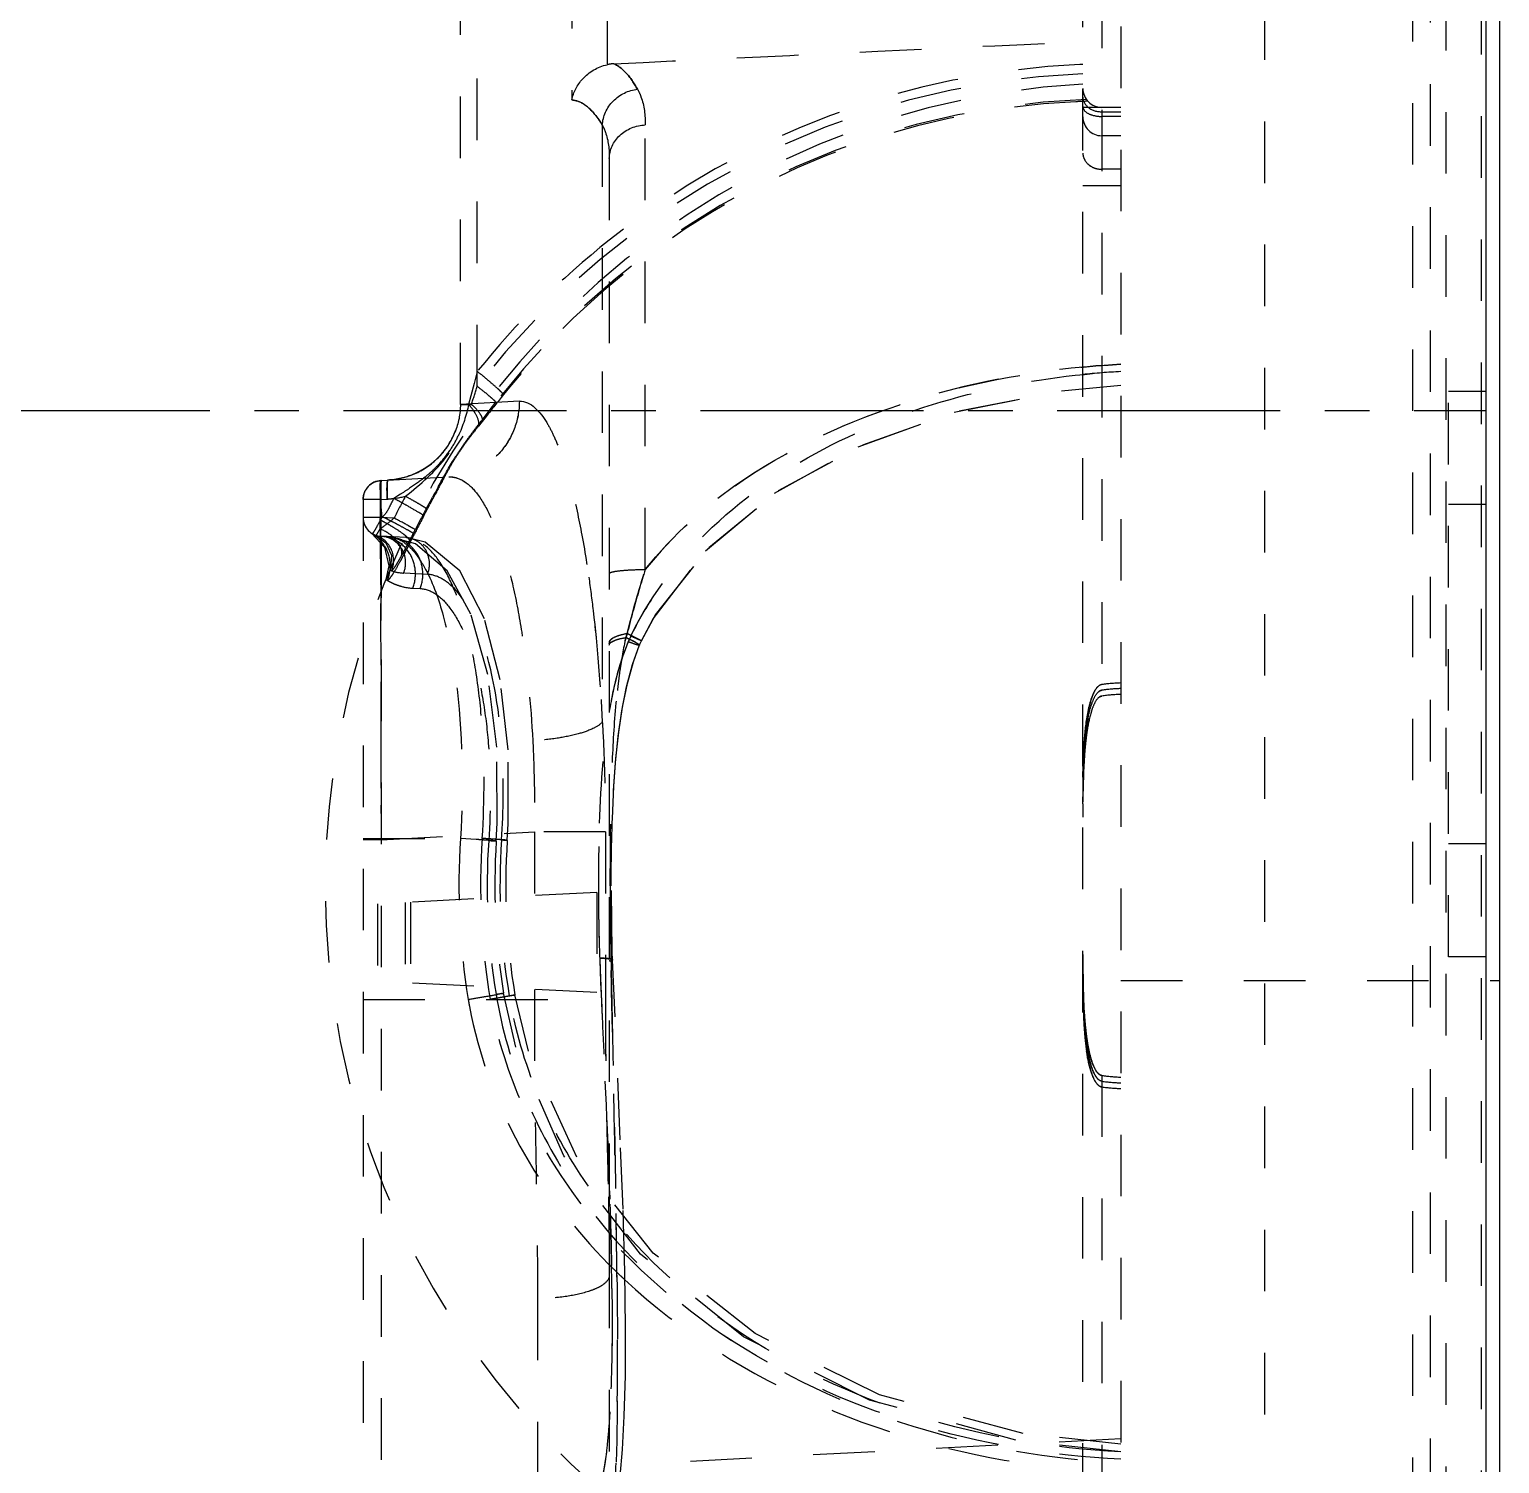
# Model space of a CAD drawing. Header units: millimetres. Extents: x -840 to 1682, y -9216 to -2117.
# Drawn here: x 204.7 to 243.7, y -6646.3 to -6608.25 of the extents above; entities that cross this region are included whole.
import ezdxf

# ---------------------------------------------------------------- set-up
doc = ezdxf.new("R2010")
doc.units = ezdxf.units.MM
doc.header["$LTSCALE"] = 16.335
doc.linetypes.add('CENTER', pattern=[0.6, 0.375, -0.075, 0.075, -0.075])
doc.linetypes.add('HIDDEN', pattern=[0.2, 0.1, -0.1])
doc.layers.get('0').update_dxf_attribs({"linetype": 'CONTINUOUS'})
doc.layers.add('DEFAULT_2', color=8, linetype='HIDDEN')

msp = doc.modelspace()

# ---------------------------------------------------------------- linework, layer by layer
at = {"color": 7, "linetype": 'Continuous'}
for p, q in [((243.348, -6788.357), (243.348, -6448.357)), ((243.702, -6503.749), (243.702, -6712.961)), ((243.466, -6633.482), (243.702, -6633.482))]:
    msp.add_line(p, q, dxfattribs=at)
at = {"color": 1, "linetype": 'CENTER', "ltscale": 0.965931}
msp.add_line((165.698, -6618.357), (243.348, -6618.357), dxfattribs=at)
at = {"layer": 'DEFAULT_2', "color": 8, "linetype": 'HIDDEN'}
for p, q in [((241.875, -6501.891), (241.848, -6721.344)), ((241.39, -6502.393), (241.39, -6714.321)), ((243.225, -6713.463), (243.225, -6503.247)), ((242.273, -6512.431), (242.273, -6704.283)), ((237.461, -6512.683), (237.461, -6704.031)), ((233.652, -6516.697), (233.652, -6700.751)), ((232.647, -6647.397), (232.647, -6569.318)), ((233.149, -6590.778), (233.149, -6625.937)), ((216.133, -6618.197), (216.133, -6598.518)), ((216.582, -6617.719), (216.582, -6598.996)), ((219.09, -6606.594), (219.09, -6610.121)), ((220.024, -6607.529), (220.024, -6609.186)), ((233.652, -6610.317), (232.647, -6610.317)), ((233.149, -6610.435), (233.652, -6610.435)), ((219.898, -6610.789), (219.898, -6626.619)), ((221.037, -6622.578), (221.037, -6610.785)), ((233.652, -6610.558), (233.149, -6610.558)), ((233.652, -6611.071), (233.149, -6611.071)), ((220.084, -6611.674), (220.084, -6657.739)), ((233.652, -6611.96), (233.149, -6611.96)), ((232.647, -6612.388), (233.652, -6612.388)), ((216.582, -6617.325), (216.498, -6617.64)), ((216.498, -6617.64), (216.412, -6617.968)), ((229.362, -6618.371), (232.208, -6617.819)), ((242.348, -6632.857), (242.348, -6617.857)), ((243.348, -6617.857), (242.348, -6617.857)), ((217.697, -6618.115), (216.133, -6618.197)), ((216.133, -6618.197), (216.428, -6618.197)), ((216.412, -6617.968), (216.351, -6618.197)), ((216.897, -6618.372), (217.075, -6618.143)), ((216.816, -6618.519), (216.708, -6618.655)), ((216.717, -6618.605), (216.897, -6618.372)), ((226.805, -6619.268), (229.362, -6618.371)), ((216.708, -6618.655), (216.615, -6618.772)), ((224.575, -6620.483), (226.805, -6619.268)), ((214.028, -6620.216), (215.829, -6620.122)), ((214.028, -6620.218), (214.211, -6620.208)), ((214.256, -6620.205), (214.211, -6620.208)), ((214.247, -6620.206), (214.211, -6620.208)), ((214.302, -6620.202), (214.247, -6620.206)), ((214.028, -6620.216), (214.028, -6620.218)), ((214.543, -6620.582), (214.476, -6620.625)), ((215.465, -6620.581), (215.325, -6620.848)), ((222.72, -6621.996), (224.575, -6620.483)), ((213.552, -6620.718), (213.552, -6664.143)), ((214.01, -6620.719), (213.552, -6620.719)), ((214.01, -6620.719), (214.185, -6620.71)), ((214.01, -6620.719), (214.181, -6620.71)), ((214.058, -6621.199), (214.01, -6620.719)), ((214.01, -6621.197), (214.01, -6620.719)), ((214.476, -6620.625), (214.367, -6620.694)), ((215.229, -6620.967), (215.339, -6620.764)), ((215.339, -6620.764), (215.395, -6620.66)), ((243.348, -6620.857), (242.348, -6620.857)), ((214.01, -6621.197), (213.552, -6621.197)), ((214.371, -6621.216), (214.01, -6621.197)), ((214.018, -6621.645), (214.019, -6621.161)), ((214.017, -6622.296), (214.018, -6621.645)), ((214.028, -6621.699), (214.028, -6664.662)), ((214.683, -6621.733), (214.028, -6621.699)), ((214.25, -6621.71), (214.235, -6621.709)), ((214.944, -6621.898), (214.25, -6621.71)), ((214.701, -6621.734), (214.683, -6621.733)), ((215.201, -6621.852), (214.701, -6621.734)), ((215.783, -6622.613), (214.944, -6621.898)), ((216.115, -6622.612), (215.201, -6621.852)), ((221.311, -6623.782), (222.72, -6621.996)), ((214.261, -6622.596), (214.307, -6622.613)), ((215.26, -6622.708), (214.651, -6622.676)), ((214.871, -6623.075), (215.068, -6623.085)), ((220.936, -6624.47), (221.311, -6623.782)), ((220.936, -6624.47), (221.247, -6623.89)), ((220.699, -6625.099), (220.886, -6624.581)), ((220.722, -6625.025), (220.886, -6624.581)), ((220.886, -6624.581), (220.886, -6624.581)), ((220.542, -6625.69), (220.699, -6625.099)), ((220.562, -6625.606), (220.722, -6625.025)), ((217.404, -6629.326), (217.401, -6627.363)), ((220.144, -6629.983), (220.167, -6629.095)), ((214.028, -6629.751), (218.095, -6629.538)), ((217.086, -6629.782), (217.113, -6629.312)), ((217.378, -6629.763), (217.404, -6629.326)), ((218.095, -6629.538), (218.095, -6631.234)), ((219.979, -6629.538), (218.095, -6629.538)), ((219.979, -6629.538), (219.979, -6633.985)), ((213.552, -6629.714), (216.713, -6629.714)), ((214.028, -6629.751), (213.552, -6629.751)), ((216.551, -6629.742), (216.136, -6629.714)), ((220.137, -6630.791), (220.146, -6629.894)), ((243.348, -6629.857), (242.348, -6629.857)), ((220.136, -6630.97), (220.137, -6630.723)), ((220.163, -6632.727), (220.136, -6630.97)), ((219.755, -6631.147), (213.544, -6631.473)), ((213.934, -6631.452), (213.934, -6633.502)), ((214.672, -6631.414), (214.672, -6633.541)), ((214.809, -6631.407), (214.809, -6633.548)), ((219.755, -6631.147), (219.755, -6633.807)), ((219.828, -6632.889), (219.831, -6632.968)), ((220.171, -6632.941), (220.128, -6632.968)), ((220.171, -6632.941), (220.163, -6632.722)), ((220.376, -6637.709), (220.171, -6632.941)), ((243.348, -6632.857), (242.348, -6632.857)), ((219.755, -6633.807), (213.544, -6633.482)), ((217.607, -6635.249), (217.28, -6633.821)), ((218.095, -6633.72), (218.095, -6633.985)), ((233.652, -6633.482), (243.466, -6633.482)), ((213.552, -6633.985), (219.979, -6633.985)), ((217.937, -6635.355), (217.581, -6633.867)), ((233.149, -6636.003), (233.149, -6647.37)), ((220.088, -6639.065), (220.095, -6639.283)), ((220.516, -6642.692), (220.495, -6641.218)), ((220.287, -6641.304), (220.287, -6641.368)), ((218.179, -6641.926), (218.179, -6659.747)), ((233.652, -6645.646), (220.654, -6646.327))]:
    msp.add_line(p, q, dxfattribs=at)
for points in [[(221.247, -6623.89), (222.632, -6622.086), (224.47, -6620.554), (226.688, -6619.321), (229.236, -6618.405), (232.077, -6617.835), (233.652, -6617.691)], [(213.779, -6621.617), (214.118, -6621.989), (214.234, -6622.479), (214.158, -6622.842)], [(213.871, -6621.665), (214.157, -6621.873), (214.307, -6622.195), (214.279, -6622.55), (214.261, -6622.596)], [(217.113, -6629.312), (217.1, -6627.29), (216.862, -6625.362), (216.413, -6623.768), (215.783, -6622.613)], [(217.401, -6627.363), (217.192, -6625.511), (216.77, -6623.89), (216.115, -6622.612)], [(220.886, -6624.581), (220.904, -6624.541), (220.936, -6624.47)], [(220.164, -6629.199), (220.203, -6628.328), (220.258, -6627.594), (220.333, -6626.895), (220.434, -6626.231), (220.562, -6625.606)], [(220.197, -6628.439), (220.248, -6627.707), (220.32, -6627.004), (220.417, -6626.33), (220.542, -6625.69)], [(220.915, -6640.746), (218.88, -6638.136), (217.607, -6635.249)], [(233.652, -6645.784), (231.061, -6645.5), (227.25, -6644.477), (223.95, -6642.851), (221.249, -6640.717), (219.221, -6638.174), (217.937, -6635.355)], [(220.495, -6641.218), (220.448, -6639.552), (220.376, -6637.709)], [(233.652, -6645.994), (230.866, -6645.683), (226.99, -6644.618), (223.644, -6642.94), (220.915, -6640.746)], [(220.302, -6647.186), (220.371, -6646.639), (220.433, -6645.932), (220.481, -6645.045), (220.51, -6643.968), (220.516, -6642.692)]]:
    msp.add_lwpolyline(points, dxfattribs=at)
for centre, radius, start, end in [((220.255, -6610.21), 1.05, 92.7507, 102.7164), ((233.536, -6630.837), 21.676, 92.562, 128.3805), ((233.528, -6630.768), 21.607, 92.3389, 92.5513), ((233.543, -6630.861), 21.456, 92.3945, 142.2301), ((233.853, -6630.97), 21.306, 93.2449, 266.7551), ((233.149, -6609.815), 0.502, 180, 270), ((233.493, -6630.864), 20.77, 92.0745, 142.2306), ((233.467, -6630.847), 20.703, 92.7995, 130.3814), ((233.456, -6630.664), 20.52, 91.8895, 92.7918), ((233.149, -6610.568), 0.502, 180, 270), ((233.638, -6630.961), 21.837, 128.3884, 141.3559), ((233.566, -6630.962), 20.855, 130.3817, 141.358), ((205.661, -6630.891), 17.417, 50.4529, 51.1648), ((207.629, -6628.515), 14.331, 49.6119, 50.473), ((234.803, -6639.011), 21.713, 93.0408, 95.7027), ((214.141, -6618.2), 1.991, 292.6682, 359.9426), ((353.357, -6726.576), 174.126, 141.3987, 141.64239), ((213.313, -6617.686), 3.077, 316.7794, 325.6046), ((213.399, -6617.748), 2.971, 325.6449, 334.1246), ((222.962, -6624.018), 8.248, 144.8716, 146.2732), ((221.345, -6622.968), 6.308, 144.6493, 145.9033), ((213.088, -6617.474), 3.386, 312.6077, 316.7688), ((221.875, -6623.285), 6.926, 147.3685, 149.9591), ((221.06, -6622.773), 5.964, 145.917, 147.2898), ((214.573, -6624.663), 4.469, 93.4753, 94.0586), ((212.747, -6617.103), 3.89, 308.9324, 312.6055), ((214.054, -6620.719), 0.502, 92.975, 180.0166), ((290.166, -6661.139), 85.025, 151.3617, 151.56975), ((214.048, -6618.133), 2.581, 272.9677, 284.0766), ((203.432, -6641.086), 23.14, 61.3223, 61.7992), ((233.645, -6630.954), 21.594, 151.4595, 153.195), ((205.048, -6638.141), 19.781, 60.7599, 61.3332), ((233.592, -6630.954), 20.904, 151.4587, 153.1942), ((140.044, -6581.208), 85.08, 331.99521, 332.2301), ((214.054, -6621.197), 0.502, 180, 267), ((211.367, -6626.422), 5.791, 62.1125, 62.8822), ((211.398, -6626.366), 5.727, 60.5304, 62.1207), ((203.116, -6643.056), 24.462, 62.9201, 63.3043), ((204.476, -6640.405), 21.483, 62.3884, 62.9301), ((206.336, -6636.843), 17.463, 62.1721, 62.3798), ((233.571, -6630.954), 20.854, 151.978, 153.4782), ((213.285, -6622.462), 0.978, 31.7138, 58.6968), ((211.789, -6625.682), 4.939, 58.3098, 60.5713), ((186.795, -6607.61), 31.423, 333.0722, 333.2186), ((193.816, -6610.857), 23.661, 332.6874, 333.1944), ((186.617, -6607.52), 31.623, 333.2185, 333.4762), ((214.644, -6622.383), 0.652, 58.3555, 71.0766), ((2850.556, -6622.271), 2636.538, 180.000555, 180.162549), ((214.898, -6621.708), 1.354, 237.3684, 238.8586), ((214.687, -6621.509), 1.167, 249.1868, 267.0022), ((242.182, -6629.549), 22.256, 164.6348, 166.2932), ((228.753, -6628.272), 9.001, 146.8038, 154.1326), ((223.784, -6625.856), 3.475, 154.2299, 156.8825), ((223.921, -6625.917), 3.625, 155.5835, 156.8542), ((223.659, -6625.798), 3.337, 154.2034, 155.5856), ((235.748, -6627.393), 15.532, 172.1236, 173.0531), ((238.143, -6627.685), 17.945, 173.0534, 173.9477), ((233.853, -6630.97), 5.384, 92.1394, 97.5077), ((233.853, -6630.97), 5.235, 92.2003, 97.7224), ((233.853, -6630.97), 5.082, 92.2667, 97.9571), ((240.11, -6627.64), 7.442, 173.0542, 174.441), ((238.754, -6627.474), 6.076, 171.4557, 173.0592), ((238.67, -6627.612), 5.986, 171.1725, 172.7391), ((238.511, -6627.741), 5.82, 170.8306, 172.3319), ((237.501, -6627.43), 4.803, 169.2985, 171.1815), ((244.801, -6628.02), 12.149, 175.716, 177.8034), ((241.704, -6627.796), 9.044, 174.438, 175.6655), ((242.5, -6628.027), 9.839, 174.7002, 175.8944), ((241.549, -6627.943), 8.884, 174.0824, 175.2747), ((240.442, -6627.994), 7.767, 172.3835, 174.8359), ((239.997, -6627.782), 7.324, 172.7341, 174.0854), ((251.486, -6628.277), 18.838, 177.7995, 179.4291), ((245.116, -6628.39), 12.457, 175.8201, 176.772), ((242.95, -6628.231), 10.286, 174.7759, 175.8209), ((247.927, -6628.548), 15.274, 176.7718, 177.6353), ((261.197, -6628.399), 28.551, 179.3719, 180.0181), ((261.259, -6628.399), 28.613, 179.3807, 180.0176), ((263.867, -6628.712), 31.22, 178.9367, 180.0622), ((258.331, -6628.635), 25.684, 178.76, 179.4952), ((269.384, -6628.735), 36.738, 179.4924, 180.0173), ((284.748, -6629.133), 52.102, 179.6332, 180.0153), ((234.591, -6630.972), 18.498, 176.111, 189.3715), ((234.671, -6630.967), 18.002, 176.0084, 189.6514), ((234.53, -6630.97), 17.687, 176.1102, 189.3637), ((234.541, -6630.972), 17.495, 176.1107, 189.3716), ((234.551, -6630.969), 17.368, 175.9849, 189.6756), ((234.556, -6630.972), 17.22, 175.9854, 189.676), ((277.303, -6630.952), 57.508, 178.98385, 180.01771), ((344.501, -6630.965), 124.391, 179.69253, 180.32426), ((280.039, -6630.974), 60.245, 179.9957, 180.59845), ((322.73, -6631.068), 102.62, 179.94537, 181.06108), ((271.506, -6631.069), 51.711, 180.592, 181.3014), ((325.527, -6631.088), 105.416, 180.3209, 180.68293), ((260.903, -6631.316), 41.105, 181.2939, 182.1941), ((303.799, -6631.351), 83.687, 180.68061, 181.10744), ((489.969, -6622.406), 270.344, 182.23889, 182.41738), ((284.43, -6632.808), 51.783, 179.9839, 180.3789), ((269.404, -6633.205), 36.757, 179.9828, 180.5072), ((269.066, -6633.206), 36.42, 179.9811, 180.5339), ((262.475, -6632.972), 29.827, 180.3422, 181.4226), ((261.314, -6633.541), 28.668, 179.9828, 180.6112), ((261.256, -6633.541), 28.61, 179.9823, 180.6194), ((259.035, -6633.295), 26.388, 180.5105, 181.1117), ((258.149, -6633.307), 25.502, 180.5344, 181.2407), ((254.006, -6633.619), 21.359, 180.6117, 181.3722), ((253.84, -6633.621), 21.193, 180.619, 181.4103), ((252.972, -6633.413), 20.324, 181.1104, 181.8556), ((228.024, -6631.986), 11.853, 189.7075, 190.0632), ((199.752, -6533.655), 101.692, 279.38847, 279.62302), ((228.062, -6631.979), 11.892, 190.0633, 190.6329), ((208.989, -6587.934), 46.633, 279.5815, 279.9869), ((422.001, -6633.936), 203.906, 180.01378, 180.5035), ((249.649, -6633.508), 17, 181.1867, 182.9809), ((247.63, -6633.785), 14.981, 181.3216, 183.186), ((249.143, -6633.737), 16.494, 181.411, 182.3106), ((245.895, -6633.868), 13.244, 182.3104, 183.3182), ((244.757, -6633.751), 12.101, 183.0347, 184.1057), ((243.643, -6633.997), 10.989, 183.2356, 184.3351), ((243.468, -6634.009), 10.812, 183.3174, 184.4347), ((243.282, -6633.676), 10.619, 183.4251, 185.6097), ((242.502, -6633.913), 9.84, 184.1043, 185.299), ((243.448, -6633.668), 10.786, 183.9261, 184.9574), ((241.586, -6633.83), 8.917, 184.9556, 186.1117), ((241.706, -6634.144), 9.046, 184.3334, 185.5604), ((241.556, -6634.157), 8.895, 184.4331, 185.6744), ((241.546, -6633.997), 8.881, 184.727, 185.9197), ((240.112, -6634.3), 7.444, 185.5575, 186.9441), ((239.995, -6634.158), 7.321, 185.9167, 187.268), ((240.034, -6633.997), 7.355, 186.1087, 187.4206), ((238.704, -6634.171), 6.015, 187.4158, 188.9359), ((238.755, -6634.465), 6.077, 186.9391, 188.5432), ((238.668, -6634.328), 5.984, 187.263, 188.8289), ((237.501, -6634.51), 4.803, 188.8199, 190.7004), ((237.536, -6634.355), 4.832, 188.9275, 190.7468), ((236.502, -6634.552), 3.779, 190.7331, 192.9902), ((233.853, -6630.97), 5.082, 262.0429, 267.7333), ((233.853, -6630.97), 5.235, 262.2776, 267.7997), ((233.853, -6630.97), 5.384, 262.4923, 267.8606), ((98.072, -6643.45), 122.094, 0.99938, 1.95578), ((-119.681, -6645.342), 339.992, 0.68049, 0.98759), ((231.002, -6630.185), 15.386, 224.7027, 225.5753), ((231.094, -6630.091), 15.518, 225.575, 226.2524), ((137.341, -6642.662), 82.817, 0.69302, 0.92771), ((231.175, -6630.007), 15.634, 226.2524, 226.8912)]:
    msp.add_arc(centre, radius, start, end, dxfattribs=at)
for points in [[(220.205, -6609.161), (224.352, -6608.962), (228.499, -6608.766), (232.647, -6608.575)], [(232.647, -6611.531), (232.647, -6611.606), (232.672, -6611.683), (232.714, -6611.745)], [(232.714, -6611.745), (232.759, -6611.812), (232.826, -6611.867), (232.898, -6611.902)], [(232.714, -6611.745), (232.759, -6611.812), (232.826, -6611.867), (232.898, -6611.902)], [(232.714, -6611.745), (232.759, -6611.812), (232.826, -6611.867), (232.898, -6611.902)], [(232.898, -6611.902), (232.975, -6611.94), (233.063, -6611.96), (233.149, -6611.96)], [(216.428, -6618.197), (216.479, -6618.037), (216.531, -6617.878), (216.582, -6617.719)], [(216.133, -6618.197), (216.133, -6618.449), (216.083, -6618.706), (215.989, -6618.94)], [(216.351, -6618.197), (216.291, -6618.488), (216.202, -6618.777), (216.072, -6619.045)], [(217.697, -6618.115), (217.697, -6618.367), (217.649, -6618.625), (217.558, -6618.86)], [(216.457, -6618.944), (216.543, -6618.83), (216.63, -6618.718), (216.717, -6618.605)], [(215.579, -6619.578), (215.754, -6619.395), (215.895, -6619.174), (215.989, -6618.939)], [(216.217, -6619.272), (216.295, -6619.161), (216.375, -6619.052), (216.457, -6618.944)], [(216.615, -6618.772), (216.535, -6618.873), (216.456, -6618.974), (216.378, -6619.077)], [(217.558, -6618.86), (217.466, -6619.094), (217.328, -6619.315), (217.157, -6619.499)], [(216.378, -6619.077), (216.317, -6619.156), (216.257, -6619.236), (216.2, -6619.318)], [(214.957, -6620.023), (215.189, -6619.917), (215.403, -6619.763), (215.579, -6619.578)], [(215.879, -6619.818), (215.82, -6619.921), (215.763, -6620.024), (215.706, -6620.128)], [(214.211, -6620.207), (214.467, -6620.194), (214.724, -6620.13), (214.957, -6620.023)], [(214.892, -6620.052), (214.677, -6620.141), (214.444, -6620.195), (214.212, -6620.207)], [(215.191, -6620.129), (215.062, -6620.234), (214.925, -6620.331), (214.786, -6620.424)], [(215.706, -6620.128), (215.625, -6620.279), (215.545, -6620.43), (215.465, -6620.581)], [(213.552, -6620.719), (213.552, -6620.635), (213.574, -6620.549), (213.615, -6620.476)], [(213.615, -6620.476), (213.655, -6620.402), (213.717, -6620.338), (213.788, -6620.293)], [(213.788, -6620.293), (213.859, -6620.249), (213.944, -6620.222), (214.028, -6620.218)], [(214.786, -6620.424), (214.706, -6620.478), (214.625, -6620.53), (214.543, -6620.582)], [(214.185, -6620.71), (214.216, -6620.709), (214.246, -6620.706), (214.277, -6620.703)], [(214.279, -6620.862), (214.25, -6620.919), (214.225, -6620.978), (214.191, -6621.032)], [(214.277, -6620.703), (214.307, -6620.7), (214.337, -6620.697), (214.367, -6620.694)], [(214.367, -6620.694), (214.338, -6620.75), (214.307, -6620.805), (214.279, -6620.862)], [(214.191, -6621.032), (214.154, -6621.092), (214.107, -6621.147), (214.058, -6621.199)], [(214.342, -6621.795), (214.248, -6621.738), (214.137, -6621.704), (214.028, -6621.699)], [(214.748, -6621.749), (214.73, -6621.731), (214.712, -6621.714), (214.693, -6621.698)], [(214.856, -6621.767), (214.806, -6621.75), (214.753, -6621.738), (214.701, -6621.734)], [(214.271, -6622.403), (214.259, -6622.247), (214.208, -6622.09), (214.126, -6621.957)], [(214.629, -6622.133), (214.574, -6621.996), (214.469, -6621.871), (214.342, -6621.795)], [(214.679, -6622.345), (214.673, -6622.273), (214.656, -6622.201), (214.629, -6622.133)], [(215.213, -6622.061), (215.158, -6621.968), (215.078, -6621.885), (214.986, -6621.828)], [(215.311, -6622.378), (215.303, -6622.268), (215.269, -6622.156), (215.213, -6622.061)], [(214.198, -6622.867), (214.258, -6622.722), (214.284, -6622.559), (214.271, -6622.403)], [(214.626, -6622.675), (214.669, -6622.572), (214.687, -6622.456), (214.679, -6622.345)], [(215.26, -6622.708), (215.301, -6622.605), (215.319, -6622.489), (215.311, -6622.378)], [(220.56, -6624.275), (220.699, -6623.704), (220.864, -6623.14), (221.037, -6622.578)], [(221.037, -6622.578), (220.927, -6622.934), (220.821, -6623.292), (220.722, -6623.652)], [(220.588, -6624.492), (220.478, -6624.749), (220.389, -6625.016), (220.314, -6625.285)], [(220.526, -6624.385), (220.451, -6624.674), (220.404, -6624.969), (220.363, -6625.265)], [(220.526, -6624.385), (220.536, -6624.348), (220.548, -6624.312), (220.56, -6624.275)], [(220.56, -6624.275), (220.548, -6624.312), (220.536, -6624.348), (220.526, -6624.385)], [(220.314, -6625.285), (220.217, -6625.637), (220.141, -6625.995), (220.08, -6626.355)], [(233.149, -6625.632), (233.117, -6625.636), (233.086, -6625.654), (233.06, -6625.675)], [(233.149, -6625.782), (233.116, -6625.786), (233.086, -6625.803), (233.06, -6625.826)], [(233.06, -6625.826), (233.086, -6625.805), (233.116, -6625.786), (233.149, -6625.782)], [(233.064, -6625.98), (233.088, -6625.959), (233.118, -6625.941), (233.149, -6625.937)], [(232.703, -6627.118), (232.715, -6626.997), (232.728, -6626.876), (232.746, -6626.756)], [(232.648, -6628.086), (232.652, -6627.755), (232.662, -6627.424), (232.688, -6627.095)], [(232.695, -6627.211), (232.67, -6627.518), (232.658, -6627.825), (232.652, -6628.133)], [(232.653, -6628.08), (232.659, -6627.827), (232.668, -6627.574), (232.687, -6627.322)], [(232.648, -6628.799), (232.65, -6628.505), (232.655, -6628.212), (232.667, -6627.918)], [(219.795, -6630.97), (219.795, -6631.61), (219.803, -6632.25), (219.828, -6632.889)], [(220.095, -6632.911), (220.084, -6632.909), (220.073, -6632.908), (220.062, -6632.906)], [(220.128, -6632.968), (220.135, -6633.347), (220.143, -6633.726), (220.151, -6634.106)], [(232.647, -6632.793), (232.647, -6633.299), (232.651, -6633.806), (232.681, -6634.311)], [(232.688, -6634.407), (232.672, -6634.176), (232.662, -6633.944), (232.656, -6633.713)], [(232.695, -6634.729), (232.677, -6634.51), (232.666, -6634.291), (232.659, -6634.072)], [(232.703, -6634.822), (232.715, -6634.943), (232.728, -6635.064), (232.746, -6635.184)], [(233.149, -6636.158), (233.117, -6636.153), (233.086, -6636.135), (233.061, -6636.114)], [(233.149, -6636.003), (233.117, -6635.998), (233.087, -6635.98), (233.063, -6635.959)], [(233.06, -6636.265), (233.086, -6636.286), (233.116, -6636.304), (233.149, -6636.308)]]:
    msp.add_open_spline(points, degree=3, dxfattribs=at)
for points, knots in [([(219.09, -6610.121), (219.13, -6609.917), (219.354, -6609.489), (219.779, -6609.241), (220.024, -6609.186)], [0, 0, 0, 0, 0.453074, 1, 1, 1, 1]), ([(220.832, -6609.836), (220.744, -6609.681), (220.573, -6609.42), (220.326, -6609.213), (220.205, -6609.161)], [0, 0, 0, 0, 0.575631, 1, 1, 1, 1]), ([(220.205, -6609.161), (220.326, -6609.213), (220.573, -6609.42), (220.744, -6609.681), (220.832, -6609.836)], [0, 0, 0, 0, 0.424342, 1, 1, 1, 1]), ([(219.898, -6610.789), (219.912, -6610.556), (220.129, -6610.084), (220.594, -6609.862), (220.832, -6609.836)], [0, 0, 0, 0, 0.494715, 1, 1, 1, 1]), ([(220.832, -6609.836), (220.868, -6609.9), (221.003, -6610.198), (221.037, -6610.532), (221.037, -6610.785)], [0, 0, 0, 0, 0.224139, 1, 1, 1, 1]), ([(232.647, -6610.05), (232.647, -6610.153), (232.787, -6610.377), (233.025, -6610.435), (233.149, -6610.435)], [0, 0, 0, 0, 0.453467, 1, 1, 1, 1]), ([(219.898, -6610.789), (219.838, -6610.691), (219.645, -6610.402), (219.33, -6610.134), (219.09, -6610.121)], [0, 0, 0, 0, 0.323771, 1, 1, 1, 1]), ([(219.09, -6610.121), (219.16, -6610.125), (219.355, -6610.176), (219.643, -6610.409), (219.812, -6610.648), (219.898, -6610.789)], [0, 0, 0, 0, 0.194704, 0.542639, 1, 1, 1, 1]), ([(232.647, -6610.296), (232.647, -6610.331), (232.696, -6610.439), (232.888, -6610.534), (233.055, -6610.558), (233.149, -6610.558)], [0, 0, 0, 0, 0.175996, 0.535884, 1, 1, 1, 1]), ([(219.898, -6610.789), (219.931, -6610.849), (220.054, -6611.128), (220.084, -6611.439), (220.084, -6611.674)], [0, 0, 0, 0, 0.224167, 1, 1, 1, 1]), ([(220.084, -6611.674), (220.084, -6611.45), (220.311, -6610.972), (220.793, -6610.797), (221.037, -6610.785)], [0, 0, 0, 0, 0.479165, 1, 1, 1, 1]), ([(232.647, -6611.531), (232.647, -6611.643), (232.773, -6611.885), (233.024, -6611.96), (233.149, -6611.96)], [0, 0, 0, 0, 0.472111, 1, 1, 1, 1]), ([(220.654, -6624.345), (221.212, -6623.191), (222.859, -6621.128), (226.131, -6619.028), (229.8, -6617.759), (232.364, -6617.397), (233.652, -6617.328)], [0, 0, 0, 0, 0.249631, 0.498812, 0.748936, 1, 1, 1, 1]), ([(233.652, -6617.135), (232.474, -6617.198), (227.904, -6617.762), (223.19, -6619.867), (221.037, -6622.578)], [0, 0, 0, 0, 0.254147, 1, 1, 1, 1]), ([(221.037, -6622.578), (221.766, -6621.66), (224.005, -6619.69), (228.378, -6617.794), (231.888, -6617.229), (233.652, -6617.135)], [0, 0, 0, 0, 0.249724, 0.623804, 1, 1, 1, 1]), ([(217.075, -6618.143), (217.063, -6618.122), (217.007, -6618.073), (216.905, -6617.979), (216.756, -6617.857), (216.643, -6617.767), (216.582, -6617.719)], [0, 0, 0, 0, 0.111877, 0.334143, 0.642456, 1, 1, 1, 1]), ([(217.163, -6617.819), (217.146, -6617.803), (217.065, -6617.729), (216.982, -6617.656), (216.915, -6617.6)], [0, 0, 0, 0, 0.209128, 1, 1, 1, 1]), ([(217.277, -6617.939), (217.273, -6617.932), (217.238, -6617.889), (217.198, -6617.852), (217.163, -6617.819)], [0, 0, 0, 0, 0.142075, 1, 1, 1, 1]), ([(214.675, -6620.636), (215.075, -6620.319), (215.669, -6619.811), (216.19, -6618.923), (216.357, -6618.44), (216.428, -6618.197)], [0, 0, 0, 0, 0.500907, 0.751099, 1, 1, 1, 1]), ([(217.697, -6618.115), (217.697, -6618.367), (217.603, -6618.877), (217.194, -6619.53), (216.575, -6619.984), (216.077, -6620.109), (215.829, -6620.122)], [0, 0, 0, 0, 0.252152, 0.502993, 0.752099, 1, 1, 1, 1]), ([(216.519, -6618.419), (216.508, -6618.401), (216.457, -6618.323), (216.399, -6618.25), (216.351, -6618.197)], [0, 0, 0, 0, 0.232766, 1, 1, 1, 1]), ([(216.717, -6618.605), (216.721, -6618.582), (216.702, -6618.519), (216.613, -6618.376), (216.508, -6618.27), (216.428, -6618.197)], [0, 0, 0, 0, 0.140215, 0.359172, 1, 1, 1, 1]), ([(217.697, -6618.115), (218.003, -6618.099), (218.355, -6618.526), (218.608, -6619.019), (218.848, -6619.594), (219.112, -6620.478), (219.382, -6621.732), (219.609, -6623.203), (219.787, -6624.857), (219.867, -6626.017), (219.898, -6626.619)], [0, 0, 0, 0, 0.101558, 0.142409, 0.190167, 0.306305, 0.448726, 0.614591, 0.799988, 1, 1, 1, 1]), ([(216.622, -6618.743), (216.625, -6618.721), (216.622, -6618.605), (216.567, -6618.498), (216.519, -6618.419)], [0, 0, 0, 0, 0.196073, 1, 1, 1, 1]), ([(215.543, -6620.388), (215.675, -6620.148), (215.853, -6619.826), (216.051, -6619.516), (216.103, -6619.439)], [0, 0, 0, 0, 0.746417, 1, 1, 1, 1]), ([(214.211, -6620.208), (214.206, -6620.208), (214.2, -6620.225), (214.192, -6620.271), (214.186, -6620.375), (214.186, -6620.527), (214.19, -6620.645), (214.193, -6620.709)], [0, 0, 0, 0, 0.025696, 0.084414, 0.30031, 0.621953, 1, 1, 1, 1]), ([(214.193, -6620.276), (214.194, -6620.259), (214.197, -6620.24), (214.204, -6620.209), (214.211, -6620.208)], [0, 0, 0, 0, 0.715227, 1, 1, 1, 1]), ([(215.829, -6620.122), (215.96, -6620.115), (216.267, -6620.213), (216.634, -6620.609), (216.973, -6621.215), (217.282, -6622.041), (217.554, -6623.074), (217.872, -6624.784), (218.001, -6626.162), (218.054, -6627.126)], [0, 0, 0, 0, 0.051258, 0.117369, 0.206588, 0.321235, 0.460796, 0.623013, 1, 1, 1, 1]), ([(215.829, -6620.122), (215.867, -6620.12), (216.027, -6620.127), (216.18, -6620.199), (216.279, -6620.271)], [0, 0, 0, 0, 0.236251, 1, 1, 1, 1]), ([(214.028, -6620.218), (214.024, -6620.218), (214.017, -6620.235), (214.009, -6620.28), (214.003, -6620.385), (214.003, -6620.537), (214.007, -6620.656), (214.01, -6620.719)], [0, 0, 0, 0, 0.025758, 0.084479, 0.300444, 0.62214, 1, 1, 1, 1]), ([(214.003, -6620.467), (214.003, -6620.449), (214.004, -6620.388), (214.006, -6620.326), (214.01, -6620.284)], [0, 0, 0, 0, 0.297801, 1, 1, 1, 1]), ([(214.01, -6620.284), (214.012, -6620.267), (214.015, -6620.249), (214.021, -6620.218), (214.028, -6620.218)], [0, 0, 0, 0, 0.710461, 1, 1, 1, 1]), ([(214.028, -6620.216), (214.024, -6620.217), (214.03, -6620.24), (214.022, -6620.267), (214.025, -6620.329), (214.023, -6620.406), (214.022, -6620.51), (214.021, -6620.69), (214.02, -6620.97), (214.018, -6621.368), (214.018, -6621.848), (214.017, -6622.403), (214.017, -6623.28), (214.018, -6624.521), (214.02, -6626.148), (214.023, -6627.914), (214.026, -6629.131), (214.028, -6629.751)], [0, 0, 0, 0, 0.001223, 0.004839, 0.010841, 0.019218, 0.02996, 0.043042, 0.076076, 0.11801, 0.168448, 0.226892, 0.292799, 0.444361, 0.617266, 0.804915, 1, 1, 1, 1]), ([(214.019, -6621.161), (214.019, -6621.088), (214.02, -6620.853), (214.021, -6620.618), (214.023, -6620.456)], [0, 0, 0, 0, 0.30973, 1, 1, 1, 1]), ([(214.023, -6620.456), (214.023, -6620.421), (214.025, -6620.363), (214.021, -6620.282), (214.032, -6620.248), (214.023, -6620.217), (214.028, -6620.216)], [0, 0, 0, 0, 0.4359, 0.748275, 0.936478, 1, 1, 1, 1]), ([(214.186, -6620.459), (214.186, -6620.441), (214.186, -6620.38), (214.188, -6620.318), (214.193, -6620.276)], [0, 0, 0, 0, 0.297021, 1, 1, 1, 1]), ([(214.193, -6620.71), (214.19, -6620.646), (214.187, -6620.562), (214.186, -6620.478), (214.186, -6620.459)], [0, 0, 0, 0, 0.764507, 1, 1, 1, 1]), ([(215.229, -6620.967), (215.213, -6620.95), (215.151, -6620.912), (215.035, -6620.839), (214.868, -6620.744), (214.743, -6620.674), (214.675, -6620.636)], [0, 0, 0, 0, 0.109461, 0.331039, 0.640225, 1, 1, 1, 1]), ([(215.161, -6621.156), (215.12, -6621.116), (214.962, -6621.031), (214.813, -6620.939), (214.71, -6620.881)], [0, 0, 0, 0, 0.328019, 1, 1, 1, 1]), ([(214.048, -6621.195), (214.037, -6621.218), (213.991, -6621.306), (213.943, -6621.393), (213.907, -6621.457)], [0, 0, 0, 0, 0.263339, 1, 1, 1, 1]), ([(214.004, -6621.503), (214.003, -6621.48), (214.003, -6621.378), (214.006, -6621.276), (214.01, -6621.197)], [0, 0, 0, 0, 0.225168, 1, 1, 1, 1]), ([(214.004, -6621.503), (214.034, -6621.481), (214.159, -6621.39), (214.281, -6621.293), (214.371, -6621.216)], [0, 0, 0, 0, 0.236674, 1, 1, 1, 1]), ([(214.935, -6621.527), (214.918, -6621.511), (214.855, -6621.476), (214.671, -6621.368), (214.5, -6621.281), (214.371, -6621.216)], [0, 0, 0, 0, 0.109066, 0.330537, 1, 1, 1, 1]), ([(213.83, -6621.586), (213.828, -6621.589), (213.819, -6621.601), (213.811, -6621.613), (213.804, -6621.62)], [0, 0, 0, 0, 0.318314, 1, 1, 1, 1]), ([(213.907, -6621.457), (213.899, -6621.47), (213.875, -6621.513), (213.849, -6621.557), (213.83, -6621.586)], [0, 0, 0, 0, 0.302252, 1, 1, 1, 1]), ([(213.89, -6621.672), (213.896, -6621.674), (213.91, -6621.653), (213.932, -6621.626), (213.966, -6621.569), (213.99, -6621.527), (214.004, -6621.503)], [0, 0, 0, 0, 0.078901, 0.277267, 0.589824, 1, 1, 1, 1]), ([(214.307, -6622.613), (214.38, -6622.441), (214.383, -6622.016), (214.067, -6621.733), (213.89, -6621.672)], [0, 0, 0, 0, 0.500416, 1, 1, 1, 1]), ([(214.569, -6622.22), (214.587, -6622.16), (214.569, -6621.966), (214.362, -6621.698), (214.135, -6621.555), (214.004, -6621.503)], [0, 0, 0, 0, 0.191859, 0.563677, 1, 1, 1, 1]), ([(214.871, -6623.075), (214.928, -6622.928), (214.974, -6622.604), (214.823, -6622.143), (214.486, -6621.801), (214.179, -6621.707), (214.028, -6621.699)], [0, 0, 0, 0, 0.254051, 0.506813, 0.755282, 1, 1, 1, 1]), ([(214.235, -6621.709), (214.276, -6621.712), (214.456, -6621.739), (214.619, -6621.837), (214.725, -6621.927)], [0, 0, 0, 0, 0.231623, 1, 1, 1, 1]), ([(215.068, -6623.085), (215.124, -6622.939), (215.17, -6622.618), (215.026, -6622.161), (214.699, -6621.819), (214.399, -6621.721), (214.25, -6621.71)], [0, 0, 0, 0, 0.254985, 0.508428, 0.756545, 1, 1, 1, 1]), ([(214.693, -6621.698), (214.673, -6621.68), (214.574, -6621.601), (214.468, -6621.532), (214.383, -6621.479)], [0, 0, 0, 0, 0.209588, 1, 1, 1, 1]), ([(214.776, -6621.556), (214.756, -6621.545), (214.661, -6621.491), (214.565, -6621.439), (214.488, -6621.399)], [0, 0, 0, 0, 0.208216, 1, 1, 1, 1]), ([(214.569, -6622.22), (214.591, -6622.181), (214.683, -6622.014), (214.772, -6621.845), (214.84, -6621.714)], [0, 0, 0, 0, 0.230101, 1, 1, 1, 1]), ([(216.713, -6629.714), (216.778, -6628.689), (216.782, -6627.192), (216.567, -6625.303), (216.322, -6624.109), (216.004, -6623.13), (215.627, -6622.391), (215.203, -6621.894), (214.843, -6621.741), (214.683, -6621.733)], [0, 0, 0, 0, 0.355759, 0.516494, 0.658276, 0.777428, 0.87232, 0.944245, 1, 1, 1, 1]), ([(214.803, -6621.82), (214.801, -6621.814), (214.785, -6621.788), (214.765, -6621.766), (214.748, -6621.749)], [0, 0, 0, 0, 0.201159, 1, 1, 1, 1]), ([(214.896, -6621.63), (214.889, -6621.625), (214.85, -6621.599), (214.81, -6621.575), (214.776, -6621.556)], [0, 0, 0, 0, 0.17527, 1, 1, 1, 1]), ([(214.811, -6621.841), (214.791, -6621.88), (214.715, -6622.029), (214.637, -6622.177), (214.578, -6622.285)], [0, 0, 0, 0, 0.261073, 1, 1, 1, 1]), ([(214.743, -6621.943), (214.785, -6621.981), (214.971, -6622.169), (215.113, -6622.394), (215.21, -6622.576)], [0, 0, 0, 0, 0.217516, 1, 1, 1, 1]), ([(214.307, -6622.613), (214.318, -6622.617), (214.353, -6622.569), (214.403, -6622.506), (214.481, -6622.374), (214.538, -6622.276), (214.569, -6622.22)], [0, 0, 0, 0, 0.0789, 0.277228, 0.5898, 1, 1, 1, 1]), ([(214.578, -6622.285), (214.561, -6622.316), (214.5, -6622.426), (214.438, -6622.536), (214.391, -6622.614)], [0, 0, 0, 0, 0.27829, 1, 1, 1, 1]), ([(214.158, -6622.842), (214.155, -6622.845), (214.183, -6622.852), (214.199, -6622.872), (214.259, -6622.901), (214.328, -6622.939), (214.427, -6622.981), (214.605, -6623.043), (214.759, -6623.069), (214.871, -6623.075)], [0, 0, 0, 0, 0.015787, 0.062984, 0.141191, 0.249974, 0.389154, 0.55921, 1, 1, 1, 1]), ([(214.262, -6622.81), (214.25, -6622.826), (214.235, -6622.845), (214.206, -6622.872), (214.198, -6622.867)], [0, 0, 0, 0, 0.711275, 1, 1, 1, 1]), ([(214.391, -6622.614), (214.378, -6622.634), (214.338, -6622.701), (214.295, -6622.767), (214.262, -6622.81)], [0, 0, 0, 0, 0.305363, 1, 1, 1, 1]), ([(215.21, -6622.576), (215.416, -6622.964), (215.75, -6623.931), (216.19, -6626.313), (216.219, -6628.31), (216.136, -6629.714)], [0, 0, 0, 0, 0.181785, 0.418711, 1, 1, 1, 1]), ([(215.764, -6622.903), (215.724, -6622.874), (215.572, -6622.775), (215.392, -6622.715), (215.26, -6622.708)], [0, 0, 0, 0, 0.271096, 1, 1, 1, 1]), ([(217.225, -6629.754), (217.28, -6628.973), (217.296, -6627.492), (217.043, -6625.474), (216.577, -6623.933), (216.064, -6623.124), (215.764, -6622.903)], [0, 0, 0, 0, 0.326917, 0.617191, 0.844473, 1, 1, 1, 1]), ([(219.539, -6622.779), (219.581, -6623.074), (219.746, -6624.35), (219.847, -6625.633), (219.898, -6626.619)], [0, 0, 0, 0, 0.232218, 1, 1, 1, 1]), ([(220.084, -6622.685), (220.084, -6622.676), (220.113, -6622.657), (220.201, -6622.632), (220.396, -6622.604), (220.687, -6622.584), (220.914, -6622.579), (221.037, -6622.578)], [0, 0, 0, 0, 0.02799, 0.086747, 0.300496, 0.620231, 1, 1, 1, 1]), ([(220.084, -6622.685), (220.084, -6622.676), (220.113, -6622.657), (220.201, -6622.632), (220.396, -6622.604), (220.687, -6622.584), (220.914, -6622.579), (221.037, -6622.578)], [0, 0, 0, 0, 0.027987, 0.086742, 0.300491, 0.620228, 1, 1, 1, 1]), ([(215.068, -6623.085), (215.211, -6623.092), (215.527, -6623.217), (215.91, -6623.631), (216.248, -6624.249), (216.533, -6625.069), (216.752, -6626.07), (216.945, -6627.654), (216.942, -6628.911), (216.884, -6629.77)], [0, 0, 0, 0, 0.058576, 0.132069, 0.227352, 0.34609, 0.486995, 0.646634, 1, 1, 1, 1]), ([(220.588, -6624.492), (220.373, -6624.994), (220.098, -6626.059), (219.823, -6628.229), (219.795, -6629.874), (219.795, -6630.97)], [0, 0, 0, 0, 0.249655, 0.498692, 1, 1, 1, 1]), ([(220.084, -6624.518), (220.084, -6624.455), (220.275, -6624.327), (220.441, -6624.297), (220.56, -6624.275)], [0, 0, 0, 0, 0.340755, 1, 1, 1, 1]), ([(220.084, -6624.55), (220.084, -6624.515), (220.12, -6624.414), (220.313, -6624.329), (220.465, -6624.292), (220.56, -6624.275)], [0, 0, 0, 0, 0.175351, 0.505645, 1, 1, 1, 1]), ([(220.084, -6624.55), (220.084, -6624.536), (220.136, -6624.509), (220.211, -6624.465), (220.354, -6624.415), (220.464, -6624.395), (220.526, -6624.385)], [0, 0, 0, 0, 0.087004, 0.293716, 0.606015, 1, 1, 1, 1]), ([(220.084, -6624.583), (220.084, -6624.529), (220.271, -6624.427), (220.415, -6624.403), (220.526, -6624.385)], [0, 0, 0, 0, 0.326148, 1, 1, 1, 1]), ([(220.11, -6630.97), (220.11, -6630.419), (220.117, -6629.317), (220.158, -6627.665), (220.24, -6626.29), (220.365, -6625.196), (220.457, -6624.651), (220.526, -6624.385)], [0, 0, 0, 0, 0.25008, 0.500078, 0.75004, 0.875068, 1, 1, 1, 1]), ([(220.526, -6624.385), (220.577, -6624.409), (220.665, -6624.452), (220.788, -6624.511), (220.84, -6624.549), (220.89, -6624.572), (220.886, -6624.581)], [0, 0, 0, 0, 0.414882, 0.731104, 0.928258, 1, 1, 1, 1]), ([(220.782, -6624.512), (220.765, -6624.502), (220.68, -6624.458), (220.594, -6624.417), (220.526, -6624.385)], [0, 0, 0, 0, 0.202808, 1, 1, 1, 1]), ([(220.56, -6624.275), (220.613, -6624.302), (220.705, -6624.348), (220.814, -6624.402), (220.876, -6624.436), (220.91, -6624.452), (220.923, -6624.463), (220.937, -6624.468), (220.936, -6624.47)], [0, 0, 0, 0, 0.416465, 0.734297, 0.84884, 0.931889, 0.982501, 1, 1, 1, 1]), ([(220.56, -6624.275), (220.648, -6624.319), (220.771, -6624.386), (220.9, -6624.443), (220.934, -6624.468)], [0, 0, 0, 0, 0.697724, 1, 1, 1, 1]), ([(220.588, -6624.492), (220.628, -6624.507), (220.699, -6624.532), (220.795, -6624.567), (220.845, -6624.576), (220.883, -6624.588), (220.886, -6624.581)], [0, 0, 0, 0, 0.417766, 0.732262, 0.927432, 1, 1, 1, 1]), ([(220.936, -6624.47), (220.936, -6624.472), (220.927, -6624.466), (220.915, -6624.464), (220.89, -6624.453), (220.843, -6624.432), (220.762, -6624.395), (220.694, -6624.364), (220.654, -6624.345)], [0, 0, 0, 0, 0.017182, 0.066522, 0.148018, 0.261367, 0.578126, 1, 1, 1, 1]), ([(220.936, -6624.47), (220.934, -6624.475), (220.905, -6624.453), (220.89, -6624.453), (220.874, -6624.446)], [0, 0, 0, 0, 0.25415, 1, 1, 1, 1]), ([(220.886, -6624.581), (220.883, -6624.587), (220.851, -6624.578), (220.833, -6624.575), (220.816, -6624.571)], [0, 0, 0, 0, 0.273356, 1, 1, 1, 1]), ([(232.688, -6627.095), (232.707, -6626.847), (232.748, -6626.475), (232.852, -6626.05), (232.945, -6625.821), (233.014, -6625.713), (233.062, -6625.673)], [0, 0, 0, 0, 0.500563, 0.750042, 0.874903, 1, 1, 1, 1]), ([(233.06, -6625.675), (232.999, -6625.726), (232.919, -6625.873), (232.815, -6626.174), (232.769, -6626.413), (232.746, -6626.571)], [0, 0, 0, 0, 0.249924, 0.499859, 1, 1, 1, 1]), ([(232.746, -6626.756), (232.769, -6626.592), (232.814, -6626.346), (232.918, -6626.034), (232.998, -6625.88), (233.06, -6625.826)], [0, 0, 0, 0, 0.500281, 0.750213, 1, 1, 1, 1]), ([(233.149, -6625.937), (233.067, -6625.948), (232.953, -6626.112), (232.841, -6626.415), (232.789, -6626.669), (232.763, -6626.835)], [0, 0, 0, 0, 0.246797, 0.497825, 1, 1, 1, 1]), ([(219.898, -6626.619), (219.843, -6626.696), (219.624, -6626.825), (219.218, -6626.962), (218.672, -6627.07), (218.269, -6627.112), (218.054, -6627.126)], [0, 0, 0, 0, 0.145831, 0.373429, 0.667426, 1, 1, 1, 1]), ([(219.898, -6626.619), (219.913, -6626.857), (219.964, -6627.829), (219.979, -6628.802), (219.979, -6629.538)], [0, 0, 0, 0, 0.244289, 1, 1, 1, 1]), ([(232.763, -6626.835), (232.703, -6627.215), (232.653, -6627.988), (232.647, -6628.759), (232.647, -6629.146)], [0, 0, 0, 0, 0.498131, 1, 1, 1, 1]), ([(218.054, -6627.126), (218.064, -6627.324), (218.098, -6628.127), (218.102, -6628.932), (218.095, -6629.538)], [0, 0, 0, 0, 0.246265, 1, 1, 1, 1]), ([(217.086, -6629.782), (217.086, -6629.779), (217.066, -6629.784), (217.046, -6629.776), (216.997, -6629.775), (216.937, -6629.769), (216.859, -6629.764), (216.729, -6629.755), (216.625, -6629.747), (216.551, -6629.742)], [0, 0, 0, 0, 0.017217, 0.068647, 0.153395, 0.269521, 0.415004, 0.587446, 1, 1, 1, 1]), ([(217.378, -6629.763), (217.377, -6629.759), (217.352, -6629.766), (217.323, -6629.755), (217.259, -6629.755), (217.18, -6629.747), (217.08, -6629.74), (216.923, -6629.728), (216.799, -6629.72), (216.713, -6629.714)], [0, 0, 0, 0, 0.019111, 0.075131, 0.166456, 0.289676, 0.440499, 0.614179, 1, 1, 1, 1]), ([(216.884, -6629.77), (216.913, -6629.772), (216.961, -6629.773), (217.029, -6629.783), (217.059, -6629.775), (217.085, -6629.786), (217.086, -6629.782)], [0, 0, 0, 0, 0.426337, 0.74168, 0.935138, 1, 1, 1, 1]), ([(217.225, -6629.754), (217.247, -6629.755), (217.283, -6629.756), (217.335, -6629.764), (217.356, -6629.758), (217.378, -6629.766), (217.378, -6629.763)], [0, 0, 0, 0, 0.423914, 0.739046, 0.934392, 1, 1, 1, 1]), ([(219.828, -6632.889), (219.876, -6632.891), (219.959, -6632.895), (220.07, -6632.906), (220.13, -6632.917), (220.17, -6632.931), (220.171, -6632.941)], [0, 0, 0, 0, 0.410723, 0.72157, 0.917631, 1, 1, 1, 1]), ([(219.828, -6632.889), (219.895, -6634.623), (220.021, -6637.138), (220.134, -6640.346), (220.167, -6642.395), (220.145, -6644.102), (220.072, -6645.414), (219.983, -6646.246), (219.895, -6646.69), (219.852, -6646.839), (219.828, -6646.894)], [0, 0, 0, 0, 0.370856, 0.53831, 0.686003, 0.808857, 0.903183, 0.966978, 0.987274, 1, 1, 1, 1]), ([(220.062, -6632.906), (220.046, -6632.904), (219.968, -6632.896), (219.89, -6632.892), (219.828, -6632.889)], [0, 0, 0, 0, 0.204172, 1, 1, 1, 1]), ([(220.084, -6632.956), (220.084, -6632.96), (220.106, -6632.964), (220.117, -6632.967), (220.128, -6632.968)], [0, 0, 0, 0, 0.273391, 1, 1, 1, 1]), ([(220.171, -6632.941), (220.17, -6632.933), (220.138, -6632.919), (220.114, -6632.915), (220.095, -6632.911)], [0, 0, 0, 0, 0.302019, 1, 1, 1, 1]), ([(220.139, -6647.915), (220.155, -6647.868), (220.175, -6647.726), (220.205, -6647.453), (220.231, -6647.051), (220.268, -6646.27), (220.296, -6645.003), (220.305, -6643.167), (220.286, -6640.961), (220.243, -6638.464), (220.186, -6635.767), (220.146, -6633.913), (220.128, -6632.968)], [0, 0, 0, 0, 0.009984, 0.02844, 0.055381, 0.090664, 0.185303, 0.309507, 0.458907, 0.627935, 0.810414, 1, 1, 1, 1]), ([(217.256, -6633.827), (217.246, -6633.829), (217.186, -6633.841), (217.126, -6633.851), (217.076, -6633.86)], [0, 0, 0, 0, 0.161869, 1, 1, 1, 1]), ([(217.079, -6633.849), (217.108, -6633.845), (217.155, -6633.839), (217.223, -6633.824), (217.252, -6633.829), (217.279, -6633.817), (217.279, -6633.821)], [0, 0, 0, 0, 0.426506, 0.741867, 0.935214, 1, 1, 1, 1]), ([(217.079, -6633.849), (217.232, -6634.772), (217.752, -6636.585), (219.54, -6639.867), (222.958, -6643.165), (228.071, -6645.552), (231.786, -6646.189), (233.652, -6646.278)], [0, 0, 0, 0, 0.125827, 0.251128, 0.499335, 0.748761, 1, 1, 1, 1]), ([(219.865, -6633.809), (219.885, -6634.264), (219.962, -6636.016), (220.042, -6637.768), (220.088, -6639.065)], [0, 0, 0, 0, 0.259848, 1, 1, 1, 1]), ([(216.374, -6634.173), (216.616, -6635.463), (217.535, -6637.97), (219.148, -6640.08), (220.066, -6641.008)], [0, 0, 0, 0, 0.501381, 1, 1, 1, 1]), ([(217.581, -6633.867), (217.581, -6633.871), (217.555, -6633.868), (217.528, -6633.881), (217.463, -6633.889), (217.385, -6633.905), (217.287, -6633.922), (217.131, -6633.949), (217.009, -6633.97), (216.924, -6633.985)], [0, 0, 0, 0, 0.019248, 0.075339, 0.166702, 0.289929, 0.440731, 0.614361, 1, 1, 1, 1]), ([(233.652, -6646.188), (231.79, -6646.096), (228.083, -6645.47), (222.956, -6643.156), (219.476, -6639.94), (217.629, -6636.703), (217.085, -6634.903), (216.924, -6633.985)], [0, 0, 0, 0, 0.251313, 0.50093, 0.749211, 0.874384, 1, 1, 1, 1]), ([(217.43, -6633.889), (217.451, -6633.885), (217.487, -6633.881), (217.538, -6633.869), (217.56, -6633.873), (217.581, -6633.863), (217.581, -6633.867)], [0, 0, 0, 0, 0.423956, 0.739056, 0.934334, 1, 1, 1, 1]), ([(233.652, -6645.992), (231.83, -6645.903), (228.202, -6645.278), (223.21, -6642.952), (219.861, -6639.746), (218.1, -6636.553), (217.583, -6634.788), (217.43, -6633.889)], [0, 0, 0, 0, 0.251337, 0.50088, 0.749133, 0.874339, 1, 1, 1, 1]), ([(218.095, -6633.985), (218.095, -6635.325), (218.126, -6637.972), (218.179, -6640.619), (218.179, -6641.926)], [0, 0, 0, 0, 0.506184, 1, 1, 1, 1]), ([(219.979, -6633.985), (219.979, -6635.228), (220.018, -6637.668), (220.084, -6640.107), (220.084, -6641.304)], [0, 0, 0, 0, 0.509507, 1, 1, 1, 1]), ([(219.979, -6633.985), (219.979, -6634.427), (219.988, -6636.175), (220.032, -6637.923), (220.059, -6639.228)], [0, 0, 0, 0, 0.252998, 1, 1, 1, 1]), ([(220.151, -6634.106), (220.16, -6634.569), (220.198, -6636.361), (220.237, -6638.153), (220.26, -6639.482)], [0, 0, 0, 0, 0.258486, 1, 1, 1, 1]), ([(232.713, -6634.714), (232.725, -6634.831), (232.753, -6635.064), (232.815, -6635.409), (232.898, -6635.694), (232.998, -6635.9), (233.091, -6635.995), (233.149, -6636.003)], [0, 0, 0, 0, 0.250705, 0.500828, 0.750487, 0.875562, 1, 1, 1, 1]), ([(232.705, -6635.037), (232.726, -6635.252), (232.769, -6635.577), (232.885, -6635.987), (232.978, -6636.196), (233.06, -6636.265)], [0, 0, 0, 0, 0.501004, 0.750929, 1, 1, 1, 1]), ([(232.746, -6635.184), (232.77, -6635.352), (232.816, -6635.607), (232.925, -6635.925), (233.013, -6636.084), (233.084, -6636.131)], [0, 0, 0, 0, 0.500283, 0.750234, 1, 1, 1, 1]), ([(233.149, -6636.308), (233.063, -6636.297), (232.942, -6636.126), (232.825, -6635.809), (232.772, -6635.543), (232.746, -6635.368)], [0, 0, 0, 0, 0.246967, 0.49794, 1, 1, 1, 1]), ([(233.061, -6636.114), (233.012, -6636.072), (232.943, -6635.958), (232.849, -6635.718), (232.806, -6635.528), (232.782, -6635.402)], [0, 0, 0, 0, 0.25027, 0.500266, 1, 1, 1, 1]), ([(233.063, -6635.959), (232.986, -6635.892), (232.898, -6635.695), (232.843, -6635.501), (232.819, -6635.402)], [0, 0, 0, 0, 0.499144, 1, 1, 1, 1]), ([(220.059, -6639.228), (220.062, -6639.404), (220.076, -6640.095), (220.084, -6640.787), (220.084, -6641.304)], [0, 0, 0, 0, 0.253484, 1, 1, 1, 1]), ([(220.084, -6641.308), (220.084, -6641.398), (219.963, -6641.539), (219.755, -6641.653), (219.414, -6641.784), (218.882, -6641.889), (218.425, -6641.922), (218.179, -6641.926)], [0, 0, 0, 0, 0.129092, 0.22602, 0.346383, 0.647643, 1, 1, 1, 1]), ([(220.152, -6641.66), (220.156, -6641.992), (220.163, -6643.131), (220.14, -6644.27), (220.088, -6645.074)], [0, 0, 0, 0, 0.291993, 1, 1, 1, 1]), ([(220.287, -6641.368), (220.301, -6642.6), (220.307, -6644.584), (220.266, -6646.569), (220.212, -6647.32)], [0, 0, 0, 0, 0.620552, 1, 1, 1, 1]), ([(220.49, -6641.421), (221.996, -6642.83), (225.595, -6645.069), (229.656, -6646.122), (231.719, -6646.387)], [0, 0, 0, 0, 0.497835, 1, 1, 1, 1]), ([(220.088, -6645.074), (220.073, -6645.305), (220.04, -6645.715), (219.977, -6646.25), (219.91, -6646.626), (219.859, -6646.825), (219.828, -6646.894)], [0, 0, 0, 0, 0.377124, 0.669487, 0.876625, 1, 1, 1, 1])]:
    msp.add_open_spline(points, degree=3, knots=knots, dxfattribs=at)

doc.saveas('drawing.dxf')
